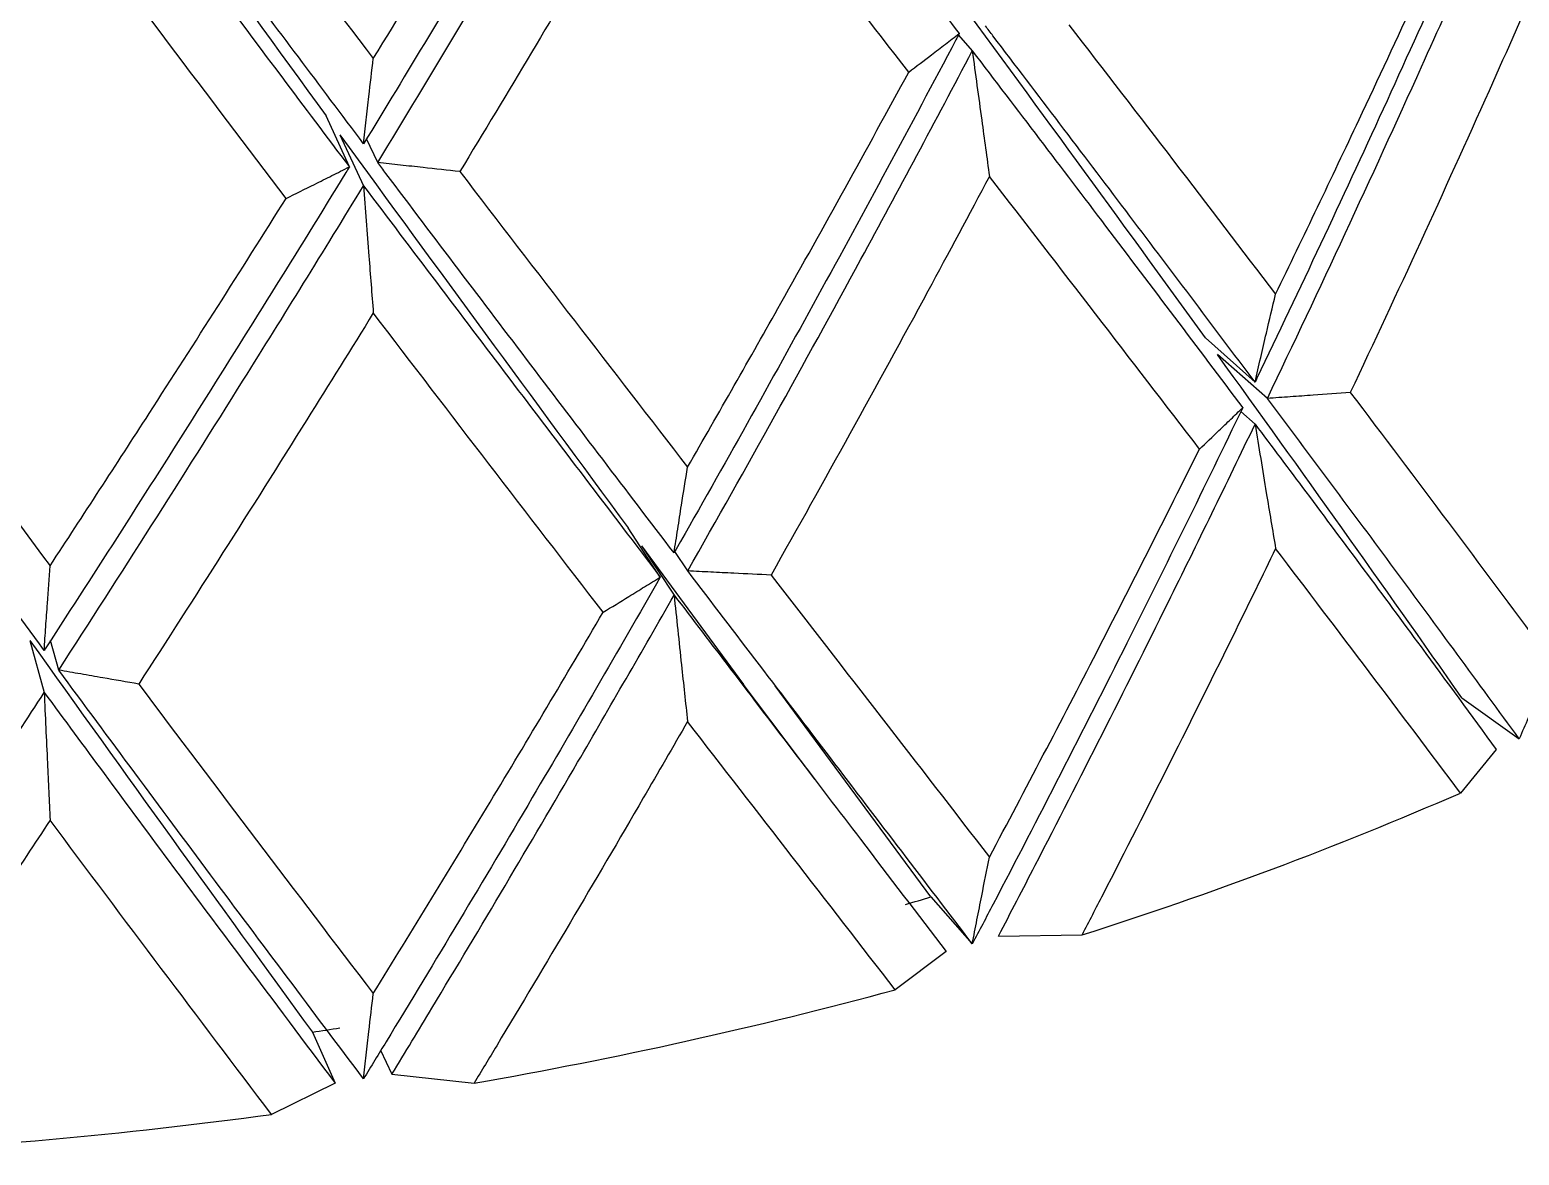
# Model space of a CAD drawing. Extents: x 0 to 8.27, y -9.61 to 0.
# Drawn here: x 1.7111 to 1.7689, y -2.5582 to -2.5146 of the extents above; entities that cross this region are included whole.
import ezdxf

# ---------------------------------------------------------------- set-up
doc = ezdxf.new("R2010")
doc.units = 0
doc.header["$LTSCALE"] = 0.5
doc.header["$MEASUREMENT"] = 0
doc.layers.add('Mounting', color=4, linetype='CONTINUOUS')

msp = doc.modelspace()

# ---------------------------------------------------------------- linework, layer by layer
at = {"layer": 'Mounting', "linetype": 'Continuous', "lineweight": 25, "transparency": 16777216}
for p, q in [((1.747117148899832, -2.514760365627005), (1.747656929695466, -2.515371932319105)), ((1.72348252714275, -2.519874705475438), (1.722582013480377, -2.517897347603586)), ((1.723117225254526, -2.518631813466975), (1.724033915370882, -2.520606792069877)), ((1.724584584400617, -2.519704292871431), (1.724147915225529, -2.518780933143937)), ((1.756700465991543, -2.526510149609287), (1.758628735927658, -2.528224275838049)), ((1.759106383690067, -2.52886076748802), (1.75716427996187, -2.527152029102687)), ((1.7580757839348, -2.529365811342807), (1.758628697332114, -2.529857320999774)), ((1.735549958211521, -2.535789756020442), (1.734296834733613, -2.533878323036213)), ((1.734814354549343, -2.534581100720736), (1.736082986815489, -2.536488978990512)), ((1.734815268305937, -2.53458278005666), (1.738776339473333, -2.539959884025045)), ((1.736615066562962, -2.535553693424383), (1.736110625261716, -2.534805628563952)), ((1.711087762814003, -2.538251219527972), (1.711641545065248, -2.540269673497498)), ((1.71220476376422, -2.53940084558473), (1.711881291488424, -2.538256762264261)), ((1.741539883669901, -2.54363991523757), (1.738731477668097, -2.539897267632334)), ((1.746051056041296, -2.548204797289252), (1.74001255325922, -2.540006154831069)), ((1.766652318270161, -2.540481486597962), (1.76887831600763, -2.542068380248786)), ((1.767988316257714, -2.54248044213363), (1.766596036712798, -2.544171793952039)), ((1.746051056041296, -2.548204797289252), (1.747656886456951, -2.550024188582817)), ((1.748670961089573, -2.549722422512438), (1.751913780274407, -2.549676098827142)), ((1.746637930163359, -2.55032042382765), (1.744666930452212, -2.55180770738729)), ((1.722047244551703, -2.553449243593711), (1.722930480376561, -2.555426512416027)), ((1.724686559030232, -2.554155620750628), (1.725134518682097, -2.555085581527798)), ((1.725134487234953, -2.55508558662688), (1.728323126637605, -2.555429494157913)), ((1.72293051116273, -2.555426505917573), (1.72046693343097, -2.556644719790135))]:
    msp.add_line(p, q, dxfattribs=at)
for centre, radius, start, end in [((1.705849440227183, -2.404469486287773), 0.1523380572907659, 287.6007496095762, 293.5007947936), ((1.699835719401307, -2.391083408109232), 0.1637772520180417, 286.0302094017511, 286.3906020311322), ((1.696433458536575, -2.37283533510719), 0.1853579720263578, 279.9066649046052, 285.0829950509972), ((1.693994873091668, -2.365005894352059), 0.190519897695542, 278.4670816413122, 278.7929068095505), ((1.693006103677561, -2.351653653886494), 0.2068222285160243, 272.8184625592943, 277.629980888414)]:
    msp.add_arc(centre, radius, start, end, dxfattribs=at)
for points, knots in [([(1.735549978010084, -2.4995046029536), (1.733404746222249, -2.503256579726546), (1.731236929123241, -2.50697252613292), (1.727389009173493, -2.513446047415634), (1.725716385082904, -2.516220260000857), (1.72403389083658, -2.518973702804594)], [0.003643827384632392, 0.003643827384632392, 0.003643827384632392, 0.003643827384632392, 0.003996629918378722, 0.003996629918378722, 0.004264701058186601, 0.004264701058186601, 0.004264701058186601, 0.004264701058186601]), ([(1.724584557624866, -2.519704237119292), (1.72666421439223, -2.516290832119232), (1.728728937520572, -2.512844943422571), (1.732558799039879, -2.506337273329898), (1.734328166801305, -2.50328342242846), (1.736083001053174, -2.50020393803856)], [0.002445703003991361, 0.002445703003991361, 0.002445703003991361, 0.002445703003991361, 0.002778333157437116, 0.002778333157437116, 0.003067885072835919, 0.003067885072835919, 0.003067885072835919, 0.003067885072835919]), ([(1.736083001845117, -2.500203937936355), (1.736157093800756, -2.500301117745941), (1.739080547893963, -2.504135551726556), (1.742794214947907, -2.508995032990917), (1.746339288307098, -2.513643707405997), (1.747148041650433, -2.514704230163822)], [0, 0, 0, 0, 0.0196759062968998, 0.7763543069276938, 1, 1, 1, 1]), ([(1.724412504085393, -2.515670045687891), (1.725407718201694, -2.514058952423731), (1.726399548719172, -2.512440634710167), (1.729384295407925, -2.507530683589259), (1.731366546184489, -2.504215614698289), (1.733331617321454, -2.50087088793304)], [0.003680059077938308, 0.003680059077938308, 0.003680059077938308, 0.003680059077938308, 0.003836740417369898, 0.003836740417369898, 0.004153311257810311, 0.004153311257810311, 0.004153311257810311, 0.004153311257810311]), ([(1.724033890466643, -2.518973701852808), (1.722348881276702, -2.516732694571594), (1.718687062750604, -2.511862595329141), (1.714723270471239, -2.506529335227462), (1.712457895214101, -2.503458857993557), (1.712204729991271, -2.50311571923509)], [0, 0, 0, 0, 0.4308902538471875, 0.9363995897631495, 1, 1, 1, 1]), ([(1.699611367427423, -2.522057324383688), (1.701763622865627, -2.518900692279651), (1.703912835795762, -2.515710485769311), (1.707922844216881, -2.509678502791864), (1.709785010532158, -2.506844996613374), (1.71164155128028, -2.503984633786551)], [0.002445703003991356, 0.002445703003991356, 0.002445703003991356, 0.002445703003991356, 0.002778333157437116, 0.002778333157437116, 0.003067885072835919, 0.003067885072835919, 0.003067885072835919, 0.003067885072835919]), ([(1.711641551987412, -2.503984633775296), (1.711719950020523, -2.504091065973391), (1.714813309472873, -2.508290572423441), (1.71877590637061, -2.513615813947006), (1.722608259424049, -2.518712116538943), (1.72348255116114, -2.519874758702478)], [0, 0, 0, 0, 0.01967590629689217, 0.7763543069276845, 1, 1, 1, 1]), ([(1.736607243177986, -2.505111838593159), (1.735515740169348, -2.507007279310407), (1.734418620500691, -2.508893026527282), (1.731481681992108, -2.513891398873277), (1.729632509537822, -2.516987116607758), (1.727770349466908, -2.520056816499725)], [0.002482049257556241, 0.002482049257556241, 0.002482049257556241, 0.002482049257556241, 0.002660083514881902, 0.002660083514881902, 0.002956367414762778, 0.002956367414762778, 0.002956367414762778, 0.002956367414762778]), ([(1.768434145363898, -2.506806199489567), (1.768397451726941, -2.506890514293552), (1.768360740836869, -2.506974816943618), (1.766778682554531, -2.510605617114599), (1.76520296438477, -2.514130383696845), (1.761992473166828, -2.521139131069837), (1.760359192312279, -2.524619771101008), (1.758677144382062, -2.528123464740922), (1.758652938330869, -2.528173869022901), (1.758628726878868, -2.528224267821422)], [0.004293965242678274, 0.004293965242678274, 0.004293965242678274, 0.004293965242678274, 0.004301204108614124, 0.004301204108614124, 0.004605778298849525, 0.004605778298849525, 0.004910352489084927, 0.004910352489084927, 0.004914798550845853, 0.004914798550845853, 0.004914798550845853, 0.004914798550845853]), ([(1.759106352406178, -2.528860718975004), (1.761141461412961, -2.524605819364176), (1.763135126722744, -2.520318141024966), (1.766368520512032, -2.513151379079311), (1.76763338671455, -2.510290953914357), (1.768878316125409, -2.507416072424341)], [0.001793937377354693, 0.001793937377354693, 0.001793937377354693, 0.001793937377354693, 0.002169184776966314, 0.002169184776966314, 0.002416362749800615, 0.002416362749800615, 0.002416362749800615, 0.002416362749800615]), ([(1.759425452222985, -2.524813111122164), (1.760515258344839, -2.522566780162599), (1.761594396358504, -2.520309238793509), (1.764150599168687, -2.514878914197986), (1.765615415545398, -2.511699197318414), (1.767055690793057, -2.508501317923667)], [0.004330217516259038, 0.004330217516259038, 0.004330217516259038, 0.004330217516259038, 0.004527813258580928, 0.004527813258580928, 0.004803374041171415, 0.004803374041171415, 0.004803374041171415, 0.004803374041171415]), ([(1.711870392996133, -2.508938227992068), (1.710715628447332, -2.510697375563716), (1.709558649259378, -2.512446354468004), (1.706471334100314, -2.517079202912434), (1.704537684337964, -2.519945396458176), (1.702600559771071, -2.522784573297592)], [0.002482049257556236, 0.002482049257556236, 0.002482049257556236, 0.002482049257556236, 0.0026600835148819, 0.0026600835148819, 0.00295636741476278, 0.00295636741476278, 0.00295636741476278, 0.00295636741476278]), ([(1.769798919938438, -2.512191702592638), (1.769108226606903, -2.513771506910864), (1.768411438148377, -2.515346989577317), (1.765950844295247, -2.520848196547369), (1.764155541793542, -2.524751373175484), (1.762324915033076, -2.528627784234565)], [0.001830253417566436, 0.001830253417566436, 0.001830253417566436, 0.001830253417566436, 0.001965753762317469, 0.001965753762317469, 0.002304685121717347, 0.002304685121717347, 0.002304685121717347, 0.002304685121717347]), ([(1.758628735927658, -2.528224275838163), (1.756966199003472, -2.526016703864677), (1.753644960331002, -2.521606652392499), (1.750101788111095, -2.516948457770461), (1.74826254299316, -2.51453381223029), (1.748164554231806, -2.51440516807974)], [0, 0, 0, 0, 0.4868932926836309, 0.9726634094198854, 1, 1, 1, 1]), ([(1.747147999136331, -2.514704180666165), (1.747105988775019, -2.514783720074881), (1.747063965971137, -2.514863245527742), (1.745253305119803, -2.518288191164281), (1.743462823122826, -2.521608712260324), (1.739840152225241, -2.528202854901444), (1.738009660715051, -2.531473329216048), (1.736136905536767, -2.534761333813996), (1.736109957613934, -2.534808634309108), (1.736083006239795, -2.534855928783479)], [0.004293965242678268, 0.004293965242678268, 0.004293965242678268, 0.004293965242678268, 0.004301204108614124, 0.004301204108614124, 0.004605778298849525, 0.004605778298849525, 0.004910352489084927, 0.004910352489084927, 0.004914798550845855, 0.004914798550845855, 0.004914798550845855, 0.004914798550845855]), ([(1.745189166896779, -2.516196806721716), (1.745483816001723, -2.515974724594223), (1.745777558282015, -2.515752240464387), (1.746070388380502, -2.515529357866505), (1.746250681402415, -2.515392130930756), (1.746430629138985, -2.515254752565959), (1.746610230345794, -2.515117223601344), (1.746789833071006, -2.514979693474281), (1.746969089639123, -2.51484201244886), (1.747147998798681, -2.51470418130554)], [0, 0, 0, 0, 3.692454477223546e-05, 3.692454477223546e-05, 3.692454477223546e-05, 5.965863624950639e-05, 5.965863624950639e-05, 5.965863624950639e-05, 8.239291991557292e-05, 8.239291991557292e-05, 8.239291991557292e-05, 8.239291991557292e-05]), ([(1.724033890921163, -2.518973702665782), (1.724068097007802, -2.518666725396081), (1.724102501801525, -2.518360353388736), (1.724137106073812, -2.518054592362198), (1.724171710346781, -2.517748831331225), (1.7242065141929, -2.517443680443755), (1.724241518372281, -2.517139145432218), (1.724297990813483, -2.516647837370208), (1.72435498500883, -2.516158129409625), (1.724412504086075, -2.515670045686981)], [0, 0, 0, 0, 3.692449219004533e-05, 3.692449219004533e-05, 3.692449219004533e-05, 7.384898526707778e-05, 7.384898526707778e-05, 7.384898526707778e-05, 0.0001334196130982788, 0.0001334196130982788, 0.0001334196130982788, 0.0001334196130982788]), ([(1.736615024891506, -2.535553640484743), (1.73888328451946, -2.531559849416219), (1.741123604231433, -2.527529069742052), (1.744787885729664, -2.52078082688967), (1.746229561020044, -2.518084622167855), (1.747656886541989, -2.515371880770765)], [0.001793937377354696, 0.001793937377354696, 0.001793937377354696, 0.001793937377354696, 0.002169184776966314, 0.002169184776966314, 0.002416362749800617, 0.002416362749800617, 0.002416362749800617, 0.002416362749800617]), ([(1.747656886542217, -2.515371880770424), (1.747716887170753, -2.51582053396293), (1.747777236462952, -2.516269404976008), (1.747837935745537, -2.516718491266367), (1.747898635029031, -2.517167577563093), (1.747959684468896, -2.517616880367875), (1.748021085375484, -2.51806639708024), (1.748120142547322, -2.518791595723989), (1.748220115065095, -2.519517355366808), (1.748321008333022, -2.520243664772458)], [0, 0, 0, 0, 3.69244922204301e-05, 3.69244922204301e-05, 3.69244922204301e-05, 7.384898531625571e-05, 7.384898531625571e-05, 7.384898531625571e-05, 0.0001334188559339962, 0.0001334188559339962, 0.0001334188559339962, 0.0001334188559339962]), ([(1.747656928447867, -2.515371930682015), (1.74939138187662, -2.517649376082197), (1.752964928810542, -2.522341665821266), (1.756387909280846, -2.526882535134057), (1.75814951512163, -2.529219452324462)], [0, 0, 0, 0, 0.4853590734404883, 0.9999999999999999, 0.9999999999999999, 0.9999999999999999, 0.9999999999999999]), ([(1.73660724489875, -2.531524922081637), (1.737820381862065, -2.529418323077032), (1.739026768189177, -2.527299456773783), (1.741896821889185, -2.522198372373047), (1.743551684607581, -2.519207943219037), (1.745189165397704, -2.516196807852104)], [0.00433021751625904, 0.00433021751625904, 0.00433021751625904, 0.00433021751625904, 0.00452781325858093, 0.00452781325858093, 0.004803374041171416, 0.004803374041171416, 0.004803374041171416, 0.004803374041171416]), ([(1.723482527541108, -2.519874705192017), (1.723437036509921, -2.519948935420182), (1.723391538389905, -2.520023150507534), (1.721431409537189, -2.523219302032537), (1.71950441636838, -2.526314263897341), (1.71562789389256, -2.532453390104472), (1.713680192989813, -2.53549462114551), (1.711698578951172, -2.538548760413043), (1.711670066910045, -2.538592695853474), (1.711641553518092, -2.538636624981898)], [0.004293965242678267, 0.004293965242678267, 0.004293965242678267, 0.004293965242678267, 0.004301204108614124, 0.004301204108614124, 0.004605778298849525, 0.004605778298849525, 0.004910352489084927, 0.004910352489084927, 0.004914798550845853, 0.004914798550845853, 0.004914798550845853, 0.004914798550845853]), ([(1.721028926941443, -2.521099605192937), (1.721397120844102, -2.520917741319174), (1.721764572497904, -2.520735375384781), (1.72213127539564, -2.520552510204304), (1.722357051276703, -2.520439921655104), (1.722582543948846, -2.520327143542538), (1.722807751897761, -2.520214176528718), (1.723032961750249, -2.520101208560042), (1.723257887349718, -2.519988051442617), (1.723482527175264, -2.519874705788759)], [0, 0, 0, 0, 3.692454477223563e-05, 3.692454477223563e-05, 3.692454477223563e-05, 5.965863624950686e-05, 5.965863624950686e-05, 5.965863624950686e-05, 8.239291991557382e-05, 8.239291991557382e-05, 8.239291991557382e-05, 8.239291991557382e-05]), ([(1.727770351890484, -2.520056816759841), (1.727293970516229, -2.520005594983552), (1.726817797158191, -2.519953724151598), (1.726341839877222, -2.519901204831847), (1.72604879659022, -2.519868869085023), (1.725755834400587, -2.519836287421974), (1.725462955190523, -2.519803459979464), (1.725170073504358, -2.519770632259444), (1.724877274180216, -2.51973755868061), (1.724584559102567, -2.519704239328682)], [0, 0, 0, 0, 3.692454477207922e-05, 3.692454477207922e-05, 3.692454477207922e-05, 5.965866755317005e-05, 5.965866755317005e-05, 5.965866755317005e-05, 8.239298252385026e-05, 8.239298252385026e-05, 8.239298252385026e-05, 8.239298252385026e-05]), ([(1.736083012211083, -2.534855937711534), (1.734239142183213, -2.532435613151499), (1.730555655607048, -2.527600547288436), (1.726687567794869, -2.522492671621755), (1.724690932611537, -2.519845282573208), (1.724584558639407, -2.51970423863542)], [0, 0, 0, 0, 0.4868932926836331, 0.9726634094198902, 1, 1, 1, 1]), ([(1.748321008333022, -2.520243664772686), (1.747529120647386, -2.521733512919234), (1.746732832427114, -2.523218402585591), (1.743929854830839, -2.528400240339344), (1.741900666811688, -2.532071364538403), (1.739847163609483, -2.53571210452241)], [0.001830253417566434, 0.001830253417566434, 0.001830253417566434, 0.001830253417566434, 0.001965753762317468, 0.001965753762317468, 0.002304685121717347, 0.002304685121717347, 0.002304685121717347, 0.002304685121717347]), ([(1.777889053537564, -2.520080279133701), (1.776639829530922, -2.523311589267557), (1.775364340906862, -2.526525337802802), (1.772601400021557, -2.533315178536775), (1.771106977337439, -2.536886829170037), (1.769348269455094, -2.540980952417151), (1.769113642915926, -2.541524932653367), (1.7688783120918, -2.542068379999243)], [0.004944084223654824, 0.004944084223654824, 0.004944084223654824, 0.004944084223654824, 0.005214926679320329, 0.005214926679320329, 0.005519500869555731, 0.005519500869555731, 0.005566222870637738, 0.005566222870637738, 0.005566222870637738, 0.005566222870637738]), ([(1.712204713526006, -2.539400787068409), (1.714606989945395, -2.535690382565797), (1.7169960513381, -2.531940492365486), (1.720931073860328, -2.525653340198907), (1.722486550110915, -2.523138988796283), (1.724033890769277, -2.520606736410393)], [0.001793937377354693, 0.001793937377354693, 0.001793937377354693, 0.001793937377354693, 0.002169184776966314, 0.002169184776966314, 0.002416362749800609, 0.002416362749800609, 0.002416362749800609, 0.002416362749800609]), ([(1.724033890769277, -2.520606736410166), (1.724068097003709, -2.521061105640108), (1.724102502010481, -2.521515725906731), (1.72413710654584, -2.521970594792826), (1.724171711081652, -2.522425463685288), (1.724206515241093, -2.522880582444024), (1.724241519771084, -2.523335948593278), (1.724297992059945, -2.524070584046505), (1.724354986185489, -2.524805867700699), (1.724412505229083, -2.525541788834168)], [0, 0, 0, 0, 3.692449222042632e-05, 3.692449222042632e-05, 3.692449222042632e-05, 7.384898531625152e-05, 7.384898531625152e-05, 7.384898531625152e-05, 0.0001334188559340061, 0.0001334188559340061, 0.0001334188559340061, 0.0001334188559340061]), ([(1.72403391401869, -2.520606790275103), (1.725919766424767, -2.52310389912008), (1.729805245257666, -2.528248768108249), (1.733598003457899, -2.533227455132071), (1.735549912052164, -2.535789691235088)], [0, 0, 0, 0, 0.4853590734404908, 0.9999999999999999, 0.9999999999999999, 0.9999999999999999, 0.9999999999999999]), ([(1.711870393747375, -2.5353513116305), (1.713153841645152, -2.533396193869741), (1.714434751414245, -2.531428245211025), (1.717493220885416, -2.526686876227352), (1.71926580450392, -2.523904408694186), (1.721028925068111, -2.521099606118689)], [0.004330217516259046, 0.004330217516259046, 0.004330217516259046, 0.004330217516259046, 0.004527813258580934, 0.004527813258580934, 0.004803374041171414, 0.004803374041171414, 0.004803374041171414, 0.004803374041171414]), ([(1.711641556151079, -2.538636634432116), (1.709696938987889, -2.535986441958805), (1.705812190546538, -2.530692170533591), (1.701788241140747, -2.525105442482065), (1.699721478429836, -2.522211505208013), (1.69961136830031, -2.522057326014185)], [0, 0, 0, 0, 0.4868932926836321, 0.9726634094198878, 1, 1, 1, 1]), ([(1.758628726917067, -2.528224267742296), (1.75870070696439, -2.527907580630419), (1.758773105088238, -2.52759144228866), (1.758845923005509, -2.527275858340424), (1.75891874092369, -2.526960274387527), (1.758991978831745, -2.526645243959472), (1.759065638390638, -2.526330772655903), (1.759184475885576, -2.525823425306037), (1.759304411587181, -2.525317530311206), (1.75942545222253, -2.52481311112296)], [0, 0, 0, 0, 3.692449218116362e-05, 3.692449218116362e-05, 3.692449218116362e-05, 7.384898528042166e-05, 7.384898528042166e-05, 7.384898528042166e-05, 0.0001334206713658705, 0.0001334206713658705, 0.0001334206713658705, 0.0001334206713658705]), ([(1.724412505228855, -2.525541788834396), (1.72355403248136, -2.526931500728658), (1.722693046115381, -2.528315834623974), (1.71967018834718, -2.5331441875827), (1.717495800064142, -2.536560258177467), (1.715309168363973, -2.539943726350195)], [0.001830253417566432, 0.001830253417566432, 0.001830253417566432, 0.001830253417566432, 0.001965753762317466, 0.001965753762317466, 0.002304685121717348, 0.002304685121717348, 0.002304685121717348, 0.002304685121717348]), ([(1.768878316466925, -2.542068380576318), (1.767280810221308, -2.539884050663538), (1.764112457959271, -2.535551844364242), (1.760765693584261, -2.531078577851979), (1.759106392139273, -2.528860764837411)], [0, 0, 0, 0, 0.5042072703463307, 1, 1, 1, 1]), ([(1.762324915032167, -2.528627784236498), (1.761844430583523, -2.528664050399691), (1.761363796573931, -2.528699662400292), (1.760883020959653, -2.528734619293907), (1.760587025383046, -2.528756140946932), (1.760290975312472, -2.528777414348376), (1.75999487260853, -2.528798439281438), (1.759698767401204, -2.528819464392193), (1.759402608933868, -2.528840241074924), (1.759106399068258, -2.528860769115106)], [0, 0, 0, 0, 3.692454477337317e-05, 3.692454477337317e-05, 3.692454477337317e-05, 5.965756764222309e-05, 5.965756764222309e-05, 5.965756764222309e-05, 8.239078267930548e-05, 8.239078267930548e-05, 8.239078267930548e-05, 8.239078267930548e-05]), ([(1.758149591967339, -2.529219466353872), (1.756670376231995, -2.532285227360028), (1.75517127472969, -2.53533062657538), (1.751947204150582, -2.541757203092622), (1.750216949355917, -2.545133195183205), (1.748195996819248, -2.548997986084821), (1.74792669095379, -2.549511390029117), (1.747656881772372, -2.550024187811452)], [0.004944084223654829, 0.004944084223654829, 0.004944084223654829, 0.004944084223654829, 0.005214926679320329, 0.005214926679320329, 0.005519500869555731, 0.005519500869555731, 0.005566222870637739, 0.005566222870637739, 0.005566222870637739, 0.005566222870637739]), ([(1.7564718023784, -2.530822087043468), (1.756724624696034, -2.530583440149137), (1.756976472376408, -2.530344448409203), (1.757227340715161, -2.530105115625808), (1.757381790975359, -2.529957767376111), (1.757535870454575, -2.529810289449408), (1.757689578061417, -2.529662682735186), (1.757843286967699, -2.529515074773251), (1.757996624320384, -2.529367337709907), (1.758149589032854, -2.529219472436004)], [0, 0, 0, 0, 3.692454477337372e-05, 3.692454477337372e-05, 3.692454477337372e-05, 5.965756764222568e-05, 5.965756764222568e-05, 5.965756764222568e-05, 8.239078267930768e-05, 8.239078267930768e-05, 8.239078267930768e-05, 8.239078267930768e-05]), ([(1.748670962306704, -2.549722419817606), (1.749147847847752, -2.548809046106605), (1.749623140152124, -2.547893742093258), (1.75184043864121, -2.543599438096059), (1.753560290878312, -2.540199570220686), (1.756390272014613, -2.534481516851649), (1.757515616603285, -2.532174212121383), (1.758628708434998, -2.529857169086078)], [0.001172730824359637, 0.001172730824359637, 0.001172730824359637, 0.001172730824359637, 0.00125546220626011, 0.00125546220626011, 0.001560036396495511, 0.001560036396495511, 0.001764626822426159, 0.001764626822426159, 0.001764626822426159, 0.001764626822426159]), ([(1.758628625813316, -2.529857225748735), (1.759285307896079, -2.530733024891212), (1.761470685066996, -2.533647603348861), (1.764606934448437, -2.537865503051073), (1.767019401586111, -2.541158092256175), (1.767988290712054, -2.54248045384508)], [0, 0, 0, 0, 0.2044850248196537, 0.680507229732574, 1, 1, 1, 1]), ([(1.758628708435225, -2.529857169086078), (1.758700687859999, -2.530301828532963), (1.758773085370848, -2.530746682509736), (1.758845902550974, -2.531191728384435), (1.758918719732236, -2.5316367742655), (1.75899195678241, -2.5320820132631), (1.759065615266735, -2.532527442690245), (1.759184456882593, -2.533246104678817), (1.75930439624014, -2.533965266596503), (1.759425439804744, -2.53468491685134)], [0, 0, 0, 0, 3.692449217262242e-05, 3.692449217262242e-05, 3.692449217262242e-05, 7.38489852171926e-05, 7.38489852171926e-05, 7.38489852171926e-05, 0.0001334236057473389, 0.0001334236057473389, 0.0001334236057473389, 0.0001334236057473389]), ([(1.748321007488101, -2.546657160876514), (1.749721738939542, -2.544021748065227), (1.751109010067211, -2.541370291458286), (1.753825718050592, -2.536091421288909), (1.75515598734907, -2.533464579509193), (1.756471762273776, -2.530822124899366)], [0.004980369164138068, 0.004980369164138068, 0.004980369164138068, 0.004980369164138068, 0.005220000643169561, 0.005220000643169561, 0.005454558158351822, 0.005454558158351822, 0.005454558158351822, 0.005454558158351822]), ([(1.736083006282314, -2.534855928709128), (1.73613036855383, -2.534546482738271), (1.736178005916571, -2.534237627595751), (1.736225919499674, -2.533929369077548), (1.736273833083686, -2.533621110554911), (1.736322023016982, -2.533313447807693), (1.736370490393455, -2.533006386602771), (1.736448684475562, -2.532510994219358), (1.736527601168262, -2.532017164669917), (1.736607244898295, -2.531524922082433)], [0, 0, 0, 0, 3.692449218116355e-05, 3.692449218116355e-05, 3.692449218116355e-05, 7.384898528042013e-05, 7.384898528042013e-05, 7.384898528042013e-05, 0.0001334206713658703, 0.0001334206713658703, 0.0001334206713658703, 0.0001334206713658703]), ([(1.759425439802925, -2.534684916855092), (1.758912914760657, -2.535741402225419), (1.758397812049878, -2.536795873997669), (1.756185727039082, -2.541293495713141), (1.75446317860812, -2.5447181544207), (1.752448963983142, -2.548639301461996), (1.752181639800909, -2.549158011710567), (1.7519137818567, -2.54967609576692)], [0.001208963695116874, 0.001208963695116874, 0.001208963695116874, 0.001208963695116874, 0.001302007850262441, 0.001302007850262441, 0.001606582040497842, 0.001606582040497842, 0.001653080551641078, 0.001653080551641078, 0.001653080551641078, 0.001653080551641078]), ([(1.711641553562885, -2.53863662491289), (1.711662228100494, -2.538331307101537), (1.711683022720507, -2.538026604095755), (1.711703937916099, -2.537722521790208), (1.711724853111917, -2.53741843948), (1.711745888939703, -2.537114977032495), (1.711767045876712, -2.5368121403095), (1.711801179089179, -2.536323563427679), (1.711835627735098, -2.535836612363703), (1.711870393746921, -2.535351311631182)], [0, 0, 0, 0, 3.692449218116347e-05, 3.692449218116347e-05, 3.692449218116347e-05, 7.38489852804218e-05, 7.38489852804218e-05, 7.38489852804218e-05, 0.000133420671365864, 0.000133420671365864, 0.000133420671365864, 0.000133420671365864]), ([(1.735549982631454, -2.535789714209606), (1.733905423992354, -2.538665939007608), (1.732248227541248, -2.541519828634129), (1.728703934624008, -2.547535732100521), (1.726813468155541, -2.550692035539775), (1.724618596287854, -2.554301029678975), (1.724326381054851, -2.554780363115235), (1.724033885471925, -2.555259042840355)], [0.004944084223654825, 0.004944084223654825, 0.004944084223654825, 0.004944084223654825, 0.005214926679320329, 0.005214926679320329, 0.005519500869555731, 0.005519500869555731, 0.00556622287063774, 0.00556622287063774, 0.00556622287063774, 0.00556622287063774]), ([(1.733331671570994, -2.537155937498021), (1.733664918135872, -2.536952850558002), (1.733997335620387, -2.536749309330951), (1.734328918047567, -2.536545316971107), (1.734533060955272, -2.536419726499382), (1.734736887909293, -2.53629396468272), (1.734940397519466, -2.5361680322602), (1.735143908849949, -2.53604209877323), (1.735347103261773, -2.535915994411305), (1.735549979368642, -2.535789719915662)], [0, 0, 0, 0, 3.692454477337451e-05, 3.692454477337451e-05, 3.692454477337451e-05, 5.965756764222386e-05, 5.965756764222386e-05, 5.965756764222386e-05, 8.239078267930371e-05, 8.239078267930371e-05, 8.239078267930371e-05, 8.239078267930371e-05]), ([(1.747656886788462, -2.550024188958325), (1.74583219583289, -2.547632215918036), (1.742213265558092, -2.542888188647787), (1.738470632384377, -2.537984770220412), (1.73661506206733, -2.535553691013654)], [0, 0, 0, 0, 0.5042072703463341, 1, 1, 1, 1]), ([(1.739847163608573, -2.535712104524229), (1.739364117257281, -2.535689908086617), (1.738881160273394, -2.535667053833997), (1.738398300773241, -2.535643541797633), (1.738101022225891, -2.535629066315543), (1.737803779805489, -2.535614341467628), (1.737506575406968, -2.535599367264687), (1.737209368496423, -2.535584392935213), (1.736912198980207, -2.535569169214902), (1.736615068755526, -2.535553696117624)], [0, 0, 0, 0, 3.692454477337395e-05, 3.692454477337395e-05, 3.692454477337395e-05, 5.965756764222442e-05, 5.965756764222442e-05, 5.965756764222442e-05, 8.239078267930563e-05, 8.239078267930563e-05, 8.239078267930563e-05, 8.239078267930563e-05]), ([(1.725134488577595, -2.555085584087344), (1.725652655247558, -2.554232585550942), (1.726169931346448, -2.553377506006079), (1.728587042969792, -2.549364396619801), (1.730473356666806, -2.546183334245363), (1.733596649319651, -2.540826498046606), (1.734843936569376, -2.538663153663144), (1.736082994121006, -2.536488828193789)], [0.001172730824359636, 0.001172730824359636, 0.001172730824359636, 0.001172730824359636, 0.00125546220626011, 0.00125546220626011, 0.001560036396495511, 0.001560036396495511, 0.001764626822426149, 0.001764626822426149, 0.001764626822426149, 0.001764626822426149]), ([(1.736082907203553, -2.536488874569493), (1.736815110715469, -2.537448944878058), (1.739251816209816, -2.540643969973978), (1.742782542352387, -2.54526639097309), (1.745533191859039, -2.548872254260679), (1.746637900957211, -2.550320432216942)], [0, 0, 0, 0, 0.2044850248196542, 0.6805072297325742, 1, 1, 1, 1]), ([(1.736082994121233, -2.536488828193676), (1.736130355983477, -2.536940728718939), (1.736177992942629, -2.537392865833219), (1.736225906040744, -2.537845237063941), (1.736273819139768, -2.538297608300915), (1.736322008508722, -2.538750214893177), (1.736370475178063, -2.539203054310853), (1.736448671971829, -2.539933671680494), (1.736527591070143, -2.540664899411233), (1.736607236727622, -2.541396726561622)], [0, 0, 0, 0, 3.692449217261774e-05, 3.692449217261774e-05, 3.692449217261774e-05, 7.384898521718754e-05, 7.384898521718754e-05, 7.384898521718754e-05, 0.0001334236057473324, 0.0001334236057473324, 0.0001334236057473324, 0.0001334236057473324]), ([(1.724412504747278, -2.55195528485762), (1.725931015366058, -2.54949699817859), (1.727441993912379, -2.547021393982043), (1.730415095722918, -2.542087755203958), (1.73187782470265, -2.53963037966593), (1.733331618708661, -2.537155969713119)], [0.004980369164138067, 0.004980369164138067, 0.004980369164138067, 0.004980369164138067, 0.005220000643169562, 0.005220000643169562, 0.005454558158351824, 0.005454558158351824, 0.005454558158351824, 0.005454558158351824]), ([(1.724033890909794, -2.5552590446216), (1.722061762994798, -2.55263669814007), (1.71815041932561, -2.547435768610505), (1.714175488382551, -2.542064084020573), (1.7122047465202, -2.539400841854892)], [0, 0, 0, 0, 0.5042072703463323, 1, 1, 1, 1]), ([(1.715309168362836, -2.539943726351787), (1.714844671552527, -2.539864037369505), (1.714380499131693, -2.53978371567711), (1.713916659023397, -2.539702762278914), (1.713631090004327, -2.539652922297243), (1.713345646153556, -2.539602842736251), (1.713060329319177, -2.539552523834111), (1.712775010073273, -2.539502204506668), (1.712489817242584, -2.539451645727688), (1.712204752675206, -2.539400847738072)], [0, 0, 0, 0, 3.692454477337381e-05, 3.692454477337381e-05, 3.692454477337381e-05, 5.965756764222462e-05, 5.965756764222462e-05, 5.965756764222462e-05, 8.239078267930538e-05, 8.239078267930538e-05, 8.239078267930538e-05, 8.239078267930538e-05]), ([(1.700180785524452, -2.557506588284461), (1.700717586953687, -2.556717600342147), (1.701254239399276, -2.555926468315867), (1.703765524780209, -2.552212391307869), (1.705735858977476, -2.549265332523525), (1.709015960270534, -2.544297024708264), (1.710330677743258, -2.542289130943793), (1.711641548254391, -2.540269523337535)], [0.001172730824359639, 0.001172730824359639, 0.001172730824359639, 0.001172730824359639, 0.00125546220626011, 0.00125546220626011, 0.001560036396495511, 0.001560036396495511, 0.001764626822426157, 0.001764626822426157, 0.001764626822426157, 0.001764626822426157]), ([(1.711641460839445, -2.540269559135588), (1.712417184973418, -2.541321123532377), (1.714998723068419, -2.54482063248269), (1.718769616297521, -2.549886082037226), (1.721738231590706, -2.553838963910032), (1.722930479572568, -2.555426510618069)], [0, 0, 0, 0, 0.2044850248196541, 0.6805072297325742, 0.9999999999999999, 0.9999999999999999, 0.9999999999999999, 0.9999999999999999]), ([(1.711641548254391, -2.540269523337422), (1.711662222613285, -2.54072555198649), (1.711683017057084, -2.541181841202381), (1.71170393204099, -2.541638388603353), (1.711724847025124, -2.542094936010805), (1.711745882606664, -2.542551742853441), (1.711767039234672, -2.543008806691425), (1.711801173631073, -2.543746239799013), (1.711835623327005, -2.544484346224856), (1.71187039018011, -2.545223115398237)], [0, 0, 0, 0, 3.692449217261904e-05, 3.692449217261904e-05, 3.692449217261904e-05, 7.384898521719236e-05, 7.384898521719236e-05, 7.384898521719236e-05, 0.0001334236057473374, 0.0001334236057473374, 0.0001334236057473374, 0.0001334236057473374]), ([(1.736607236725575, -2.541396726565146), (1.736036709175522, -2.542387497304041), (1.735464445349834, -2.543375992694671), (1.733011707854729, -2.547590574515645), (1.731113832038972, -2.550795562593514), (1.728908318409339, -2.55446067600473), (1.728615878920181, -2.554945422377834), (1.728323128367009, -2.555429491298575)], [0.001208963695116874, 0.001208963695116874, 0.001208963695116874, 0.001208963695116874, 0.00130200785026244, 0.00130200785026244, 0.001606582040497841, 0.001606582040497841, 0.001653080551641077, 0.001653080551641077, 0.001653080551641077, 0.001653080551641077]), ([(1.711870390178063, -2.54522311540142), (1.711266794911779, -2.546142645788215), (1.710662380646198, -2.547059745784388), (1.708076187064961, -2.55096858852982), (1.706085930144326, -2.55393766266274), (1.703785509039079, -2.557329376755881), (1.703480735251986, -2.557777886984461), (1.703175886693742, -2.558225696349943)], [0.001208963695116877, 0.001208963695116877, 0.001208963695116877, 0.001208963695116877, 0.001302007850262443, 0.001302007850262443, 0.001606582040497844, 0.001606582040497844, 0.001653080551641076, 0.001653080551641076, 0.001653080551641076, 0.001653080551641076]), ([(1.747656886788462, -2.550024178278129), (1.747716887057521, -2.549711484831612), (1.747777236055043, -2.549399363738864), (1.747837933989302, -2.549087818698915), (1.747898631924244, -2.54877627365601), (1.747959678340038, -2.548465302783818), (1.748021076780987, -2.548154915332013), (1.748120135911648, -2.547654141845548), (1.748220111109703, -2.547154882688339), (1.748321007488101, -2.5466571608764)], [0, 0, 0, 0, 3.692449213173425e-05, 3.692449213173425e-05, 3.692449213173425e-05, 7.384898488476451e-05, 7.384898488476451e-05, 7.384898488476451e-05, 0.0001334224259581405, 0.0001334224259581405, 0.0001334224259581405, 0.0001334224259581405]), ([(1.724033890909794, -2.55525903394129), (1.724068096939135, -2.554952056498102), (1.724102501777651, -2.554645684630707), (1.724137105544486, -2.554339922058027), (1.724171709311776, -2.554034159482391), (1.724206511747269, -2.553729004276072), (1.724241514871409, -2.553424466026165), (1.724297988276902, -2.552933129535965), (1.724354983930624, -2.552443394645358), (1.724412504747278, -2.551955284857506)], [0, 0, 0, 0, 3.692449213173249e-05, 3.692449213173249e-05, 3.692449213173249e-05, 7.384898488476287e-05, 7.384898488476287e-05, 7.384898488476287e-05, 0.0001334224259581403, 0.0001334224259581403, 0.0001334224259581403, 0.0001334224259581403])]:
    msp.add_open_spline(points, degree=3, knots=knots, dxfattribs=at)
for points in [[(1.711088304573622, -2.501967784272203), (1.714956990059562, -2.507389431981203), (1.718795004568364, -2.512699313144132), (1.722583184395916, -2.517899752038936)], [(1.715309313898359, -2.503658626456961), (1.718368592932592, -2.507729368498978), (1.721405969486767, -2.511732763939555), (1.72441262615277, -2.515669970756328)], [(1.745189251856317, -2.51619673995787), (1.742376701831262, -2.512564346287256), (1.739513301140931, -2.508870037618969), (1.73660736194708, -2.505111758909827)], [(1.721029018201506, -2.521099549121224), (1.718000668126678, -2.517112756597037), (1.714944877445049, -2.513059298722276), (1.711870516807011, -2.508938163027203)], [(1.756702178605991, -2.526511915137), (1.753417204587976, -2.521968100056363), (1.750025477248045, -2.517329380043968), (1.746543931668583, -2.512590079926888)], [(1.751407767849031, -2.514367619796182), (1.754139759036633, -2.517908733283654), (1.756814873055845, -2.52138970715361), (1.75942534459702, -2.524813215417787)], [(1.723118471650167, -2.518634327903207), (1.72690189679426, -2.523824440388346), (1.730634582136844, -2.528905250435507), (1.734297890076704, -2.53388022593014)], [(1.727770412317767, -2.520056776475592), (1.730752810670964, -2.523944612739903), (1.73370123419997, -2.527766796907365), (1.736607124233814, -2.531525012525655)], [(1.756471632578013, -2.530822277374106), (1.753813913245921, -2.527355423145643), (1.751094412644051, -2.523830062924496), (1.74832102501702, -2.520243651442222)], [(1.702600624946371, -2.522784541041567), (1.705703085345903, -2.527041578444361), (1.708795958128775, -2.53123032058226), (1.711870265316264, -2.535351386960421)], [(1.73333147465334, -2.537156105577871), (1.730394971478034, -2.533349819753418), (1.72741910818965, -2.529478891143974), (1.724412523209338, -2.525541777607138)], [(1.766652318270161, -2.540481486597962), (1.763608267886156, -2.536129062196089), (1.760440859514091, -2.531688691013294), (1.757165908849146, -2.527153706642586)], [(1.762324864919009, -2.528627904422244), (1.764886085882353, -2.532009013616396), (1.76737984679923, -2.535333740288358), (1.769798908224601, -2.538605212748045)], [(1.766596036657319, -2.544171793967045), (1.764266763573886, -2.541058487248385), (1.761874476581596, -2.537897075880089), (1.759425289053723, -2.534685084229629)], [(1.73984709773751, -2.535712217672533), (1.742720145625498, -2.539423053213334), (1.745547513944956, -2.543070641442334), (1.748320994780642, -2.54665717339514)], [(1.711088075873448, -2.538252973301489), (1.714774507857072, -2.543419210148265), (1.718433093891207, -2.548483970748514), (1.722047244551703, -2.553449243593711)], [(1.715309089612646, -2.539943830725171), (1.718368398446472, -2.544014614285281), (1.72140580460561, -2.548018049954969), (1.724412490430694, -2.551955295736541)], [(1.744666930456532, -2.551807707399341), (1.742022329197624, -2.548392608947317), (1.739333416051267, -2.544922893811979), (1.736607062404545, -2.541396874215927)], [(1.720466933494862, -2.556644719806165), (1.717622585825637, -2.552896577273025), (1.71475456493269, -2.549089693033686), (1.711870199903814, -2.54522324093022)]]:
    msp.add_open_spline(points, degree=3, dxfattribs=at)

doc.saveas('drawing.dxf')
